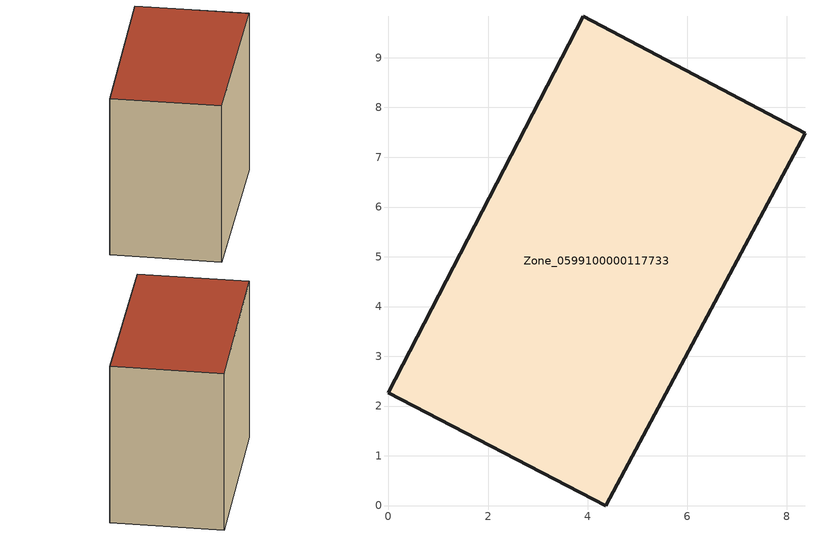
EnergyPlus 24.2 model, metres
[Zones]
Zone_0599100000117733
 floor ground (C_G): 3.91,9.83 8.37,7.48 4.37,0 0,2.27 z0.13
 wall outside (C_F): 8.37,7.48 3.91,9.83 0,2.27 4.37,0 8.37,7.48 z0.13:7.91
 roof outside (C_R): 0,2.27 4.37,0 8.37,7.48 3.91,9.83 z7.91
[BUILDING]
Pand.0599100000117733: North Axis=0; Terrain=City; Loads Convergence Tolerance Value=0.04; Temperature Convergence Tolerance Value=0.4; Solar Distribution=FullExterior; Maximum Number of Warmup Days=25; Minimum Number of Warmup Days=1
[Site:Location]
Rotterdam.The.Hague.AP_ZH_NLD Design_Conditions: Latitude=51.96; Longitude=4.45; Time Zone=1; Elevation=-4.5
[SITE:GROUNDTEMPERATURE:BUILDINGSURFACE]
18, 18, 18, 18, 18, 18, 18, 18, 18, 18, 18, 18
[MATERIAL] Thermal Absorptance=0.9; Solar Absorptance=0.7; Visible Absorptance=0.7
Name | Roughness | Thickness | Conductivity | Density | Specific Heat
G.TC.1946 | MediumSmooth | 0.15 | 1 | 540 | 1210
F.TC.1946 | Rough | 0.3 | 0.857143 | 1920 | 840
R.TC.1946 | MediumRough | 0.2 | 0.909091 | 1500 | 1000
[CONSTRUCTION]
C_G: G.TC.1946
C_F: F.TC.1946
C_R: R.TC.1946
[ZONE]
Zone_0599100000117733: Type=1; Multiplier=1; Ceiling Height=Autocalculate; Volume=Autocalculate; Floor Area=autocalculate; Part of Total Floor Area=Yes
[ZONEINFILTRATION:DESIGNFLOWRATE]
Infil_Zone_0599100000117733: Zone or ZoneList or Space or SpaceList=Zone_0599100000117733; Schedule=AlwaysOn; Design Flow Rate Calculation Method=Flow/Area; Flow Rate per Floor Area=0.003; Constant Term Coefficient=1; Temperature Term Coefficient=0; Velocity Term Coefficient=0; Velocity Squared Term Coefficient=0
[HVACTEMPLATE:ZONE:IDEALLOADSAIRSYSTEM]
Zone_0599100000117733: Maximum Heating Supply Air Temperature=50; Minimum Cooling Supply Air Temperature=13; Maximum Heating Supply Air Humidity Ratio=0.0156; Minimum Cooling Supply Air Humidity Ratio=0.0077; Heating Limit=NoLimit; Cooling Limit=NoLimit; Dehumidification Control Type=ConstantSensibleHeatRatio; Cooling Sensible Heat Ratio=0.7; Dehumidification Setpoint=60; Humidification Control Type=None; Humidification Setpoint=30; Outdoor Air Method=None; Outdoor Air Flow Rate per Person=0.00944; Outdoor Air Flow Rate per Zone Floor Area=0; Outdoor Air Flow Rate per Zone=0; Demand Controlled Ventilation Type=None; Outdoor Air Economizer Type=NoEconomizer; Heat Recovery Type=None; Sensible Heat Recovery Effectiveness=0.7; Latent Heat Recovery Effectiveness=0.65
[ZONECONTROL:THERMOSTAT]
ThermostatControl_Zone_0599100000117733: Zone or ZoneList=Zone_0599100000117733; Control Type Schedule=DualSetpointControlType; Control 1=Thermostat_Zone_0599100000117733; Temperature Difference Between Cutout And Setpoint=0
[THERMOSTATSETPOINT:DUALSETPOINT]
Thermostat_Zone_0599100000117733: Heating Setpoint Temperature Schedule=HeatingSetpoint_Zone_0599100000117733; Cooling Setpoint Temperature Schedule=CoolingSetpoint_Zone_0599100000117733
[SCHEDULE:COMPACT]
HeatingSetpoint_Zone_0599100000117733: Through: 12/31, For: AllDays, Until: 24:00, 21
CoolingSetpoint_Zone_0599100000117733: Through: 12/31, For: AllDays, Until: 24:00, 24
DualSetpointControlType: Through: 12/31, For: AllDays, Until: 24:00, 4
AlwaysOn: Through: 12/31, For: AllDays, Until: 24:00, 1
